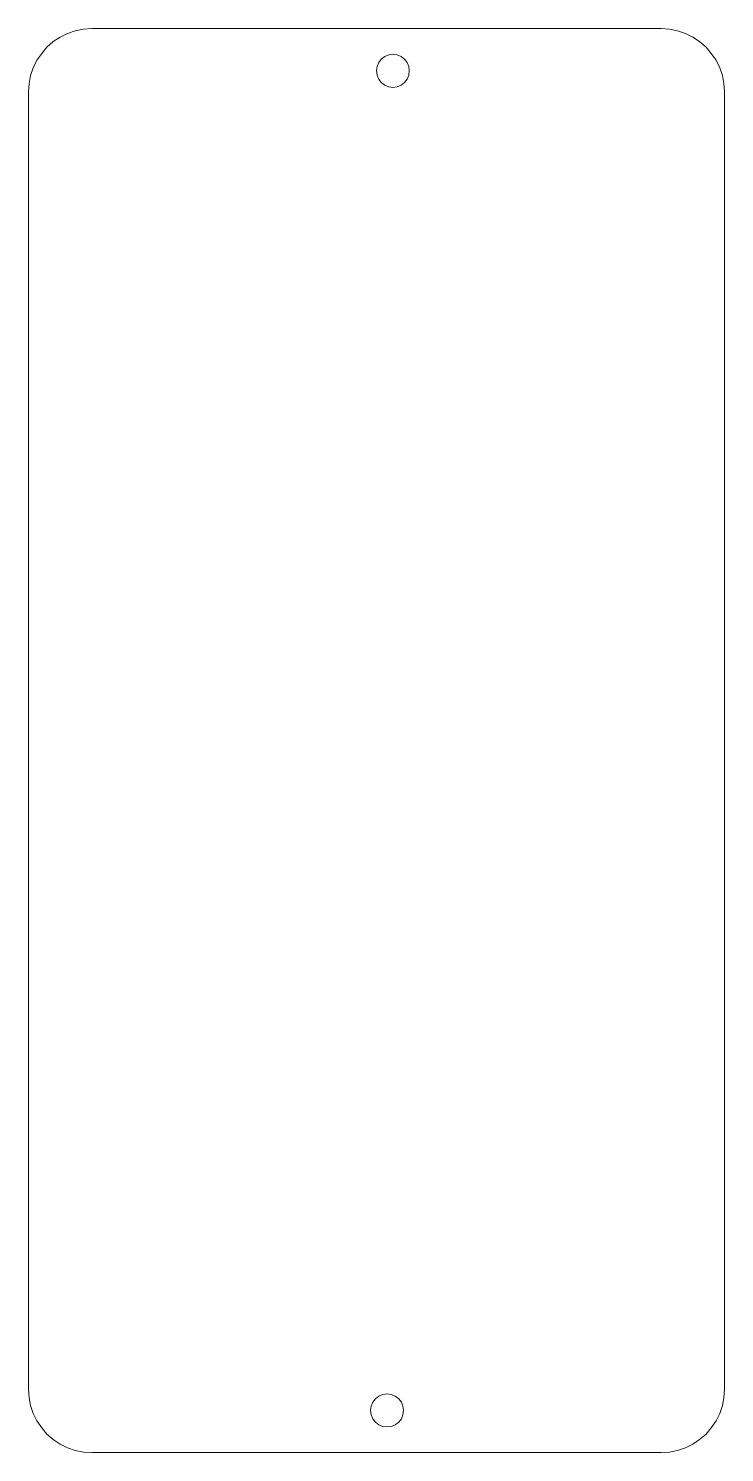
# Model space of a CAD drawing. Header units: inches. Extents: x 74 to 158, y 31 to 203.
import ezdxf

# ---------------------------------------------------------------- set-up
doc = ezdxf.new("R2010")
doc.units = ezdxf.units.IN
doc.header["$MEASUREMENT"] = 0
doc.layers.add('Layer 1', color=7, linetype='Continuous')

msp = doc.modelspace()

# ---------------------------------------------------------------- linework, layer by layer
at = {"layer": 'Layer 1', "lineweight": 0}
for points in [[(74.12, 195.23), (74.19, 196.22), (74.37, 197.17), (74.68, 198.12), (75.14, 199.04), (75.71, 199.85), (76.34, 200.59), (77.08, 201.26), (77.93, 201.82), (78.81, 202.25), (79.76, 202.57), (80.75, 202.78), (81.74, 202.85)], [(81.74, 202.85), (150.32, 202.85)], [(150.32, 202.85), (151.31, 202.78), (152.29, 202.57), (153.25, 202.25), (154.13, 201.82), (154.94, 201.26), (155.72, 200.59), (156.35, 199.85), (156.92, 199.04), (157.37, 198.12), (157.69, 197.17), (157.87, 196.22), (157.94, 195.23)], [(118, 199.74), (118.53, 199.67), (118.99, 199.46), (119.42, 199.14), (119.73, 198.75), (119.94, 198.26), (119.98, 197.77), (119.94, 197.24), (119.73, 196.74), (119.42, 196.36), (118.99, 196.04), (118.53, 195.83), (118, 195.76), (117.51, 195.83), (117.02, 196.04), (116.59, 196.36), (116.31, 196.74), (116.1, 197.24), (116.03, 197.77), (116.1, 198.26), (116.31, 198.75), (116.59, 199.14), (117.02, 199.46), (117.51, 199.67), (118, 199.74)], [(74.12, 39.02), (74.12, 195.23)], [(157.94, 195.23), (157.94, 39.02)], [(81.74, 31.4), (80.75, 31.43), (79.76, 31.64), (78.81, 31.96), (77.93, 32.39), (77.08, 32.95), (76.34, 33.62), (75.71, 34.36), (75.14, 35.21), (74.68, 36.09), (74.37, 37.04), (74.19, 37.99), (74.12, 39.02)], [(117.3, 38.45), (117.83, 38.38), (118.29, 38.17), (118.71, 37.85), (119.03, 37.47), (119.2, 36.97), (119.27, 36.48), (119.2, 35.95), (119.03, 35.45), (118.71, 35.07), (118.29, 34.75), (117.83, 34.54), (117.3, 34.47), (116.77, 34.54), (116.31, 34.75), (115.89, 35.07), (115.57, 35.45), (115.39, 35.95), (115.32, 36.48), (115.39, 36.97), (115.57, 37.47), (115.89, 37.85), (116.31, 38.17), (116.77, 38.38), (117.3, 38.45)], [(157.94, 39.02), (157.87, 37.99), (157.69, 37.04), (157.37, 36.09), (156.92, 35.21), (156.35, 34.36), (155.72, 33.62), (154.94, 32.95), (154.13, 32.39), (153.25, 31.96), (152.29, 31.64), (151.31, 31.43), (150.32, 31.4)], [(150.32, 31.4), (81.74, 31.4)]]:
    msp.add_lwpolyline(points, dxfattribs=at)

doc.saveas('drawing.dxf')
